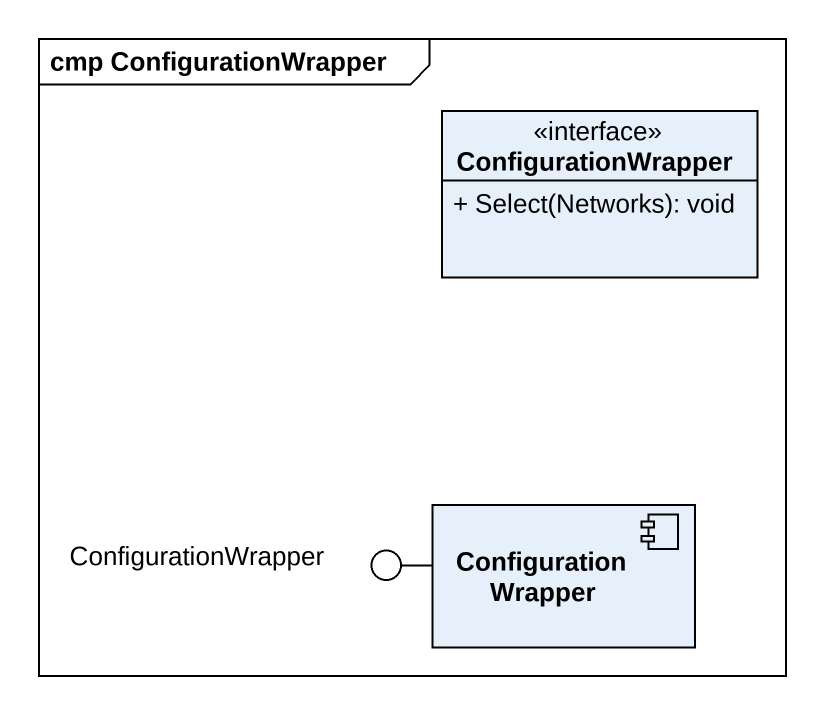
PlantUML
@startuml
mainframe cmp ConfigurationWrapper
allowmixing
hide circle
hide empty members
skinparam classAttributeIconSize 0
class ConfigurationWrapper <<interface>> {
  + Select(Networks): void
}
() "ConfigurationWrapper" as ConfigurationWrapper_2
component "ConfigurationWrapper" as ConfigurationWrapper_3
ConfigurationWrapper_3 -left- ConfigurationWrapper_2
@enduml
